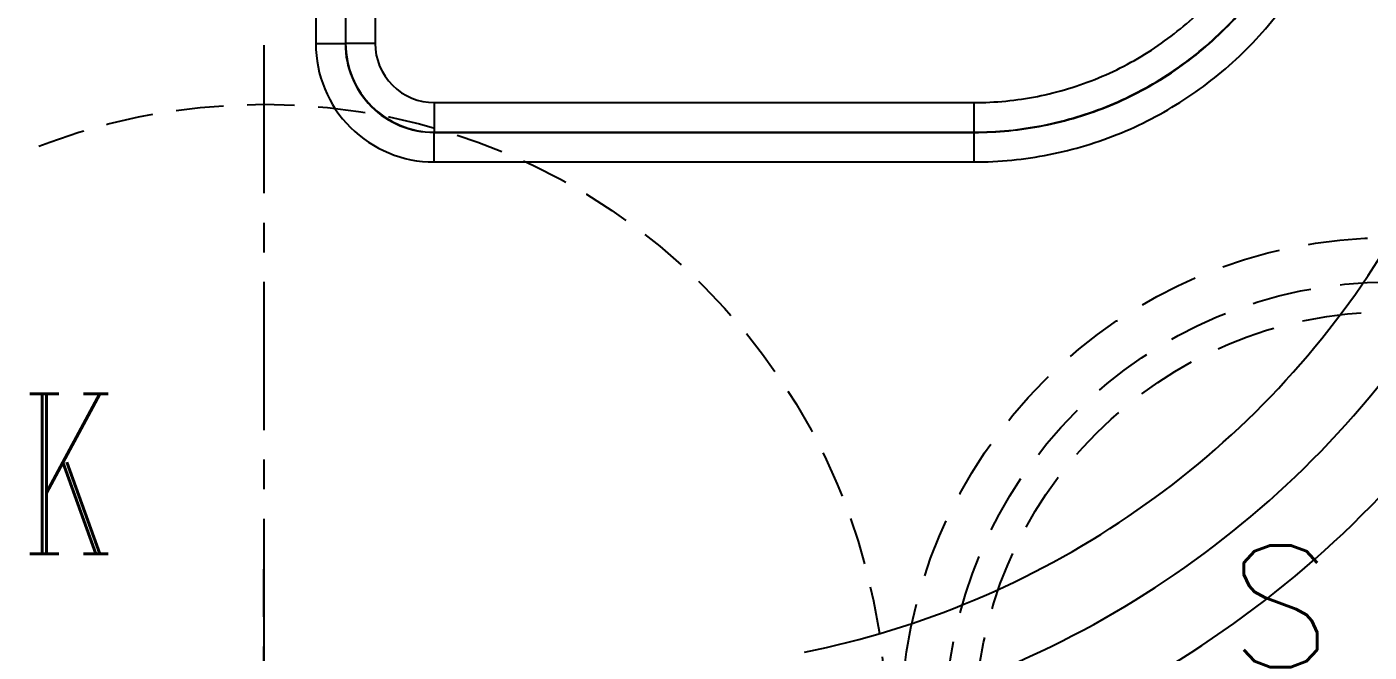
# Model space of a CAD drawing. Header units: millimetres. Extents: x 28656 to 29764, y -21384 to -20601.
# Drawn here: x 29195.28 to 29240.58, y -20820.77 to -20799.65 of the extents above; entities that cross this region are included whole.
import ezdxf

# ---------------------------------------------------------------- set-up
doc = ezdxf.new("R2010")
doc.units = ezdxf.units.MM
doc.header["$LTSCALE"] = 8
for name, pattern in [('CENTER', [2, 1.25, -0.25, 0.25, -0.25]), ('CENTER2', [1.125, 0.75, -0.125, 0.125, -0.125]), ('HIDDEN', [0.375, 0.25, -0.125])]:
    doc.linetypes.add(name, pattern=pattern)
for name, color, linetype in [('Cav-cor', 30, 'Continuous'), ('PIN', 5, 'Continuous'), ('Ru', 8, 'Continuous'), ('SP', 3, 'Continuous')]:
    doc.layers.add(name, color=color, linetype=linetype)
doc.styles.add('ROMANC', font='RomanC.ttf', dxfattribs={"width": 0.8, "height": 7})
doc.styles.get("Standard").update_dxf_attribs({"font": 'txt.shx', "width": 0.8, "bigfont": 'chineset.shx'})

# ---------------------------------------------------------------- blocks, each defined once
blk = doc.blocks.new('20160826.095208')
at = {"layer": 'SP', "linetype": 'CENTER'}
for p, q in [((0, -17.25), (0, 17.25)), ((-17.25, 0), (17.25, 0))]:
    blk.add_line(p, q, dxfattribs=at)
at = {"layer": 'SP', "linetype": 'HIDDEN'}
for radius in [16.5, 15, 14]:
    blk.add_circle((0, 0), radius, dxfattribs=at)
at = {"layer": 'SP'}
for s, p in [('S', (-5.456, 1.995)), ('P', (3.888, -6.392))]:
    blk.add_text(s, height=4.111, dxfattribs=at).set_placement(p)
at = {"layer": 'SP', "color": 6, "insert": (-1.275, -8.844), "char_height": 3.2812, "attachment_point": 5}
blk.add_mtext('Ø30.00', dxfattribs=at)

msp = doc.modelspace()

# ---------------------------------------------------------------- linework, layer by layer
at = {"linetype": 'CENTER', "ltscale": 0.5}
msp.add_line((29203.28, -20648.266), (29203.28, -20998.266), dxfattribs=at)
at = {"color": 8, "linetype": 'HIDDEN', "ltscale": 0.8}
msp.add_circle((29203.28, -20823.266), 21, dxfattribs=at)
at = {"layer": 'Cav-cor', "color": 241}
for p, q in [((29205.031, -20793.514), (29205.031, -20800.22)), ((29206.03, -20793.479), (29206.03, -20800.22)), ((29206.037, -20793.495), (29206.037, -20800.213)), ((29207.036, -20793.67), (29207.036, -20800.213)), ((29205.031, -20800.22), (29206.03, -20800.22)), ((29206.037, -20800.213), (29206.03, -20800.22)), ((29207.036, -20800.213), (29206.037, -20800.213)), ((29209.033, -20802.21), (29209.033, -20803.209)), ((29209.033, -20802.21), (29227.239, -20802.21)), ((29227.239, -20802.21), (29227.239, -20803.209)), ((29209.033, -20803.209), (29209.026, -20803.216)), ((29209.026, -20804.215), (29209.026, -20803.216)), ((29209.026, -20803.216), (29227.247, -20803.216)), ((29209.033, -20803.209), (29227.239, -20803.209)), ((29227.239, -20803.209), (29227.247, -20803.216)), ((29227.247, -20804.215), (29227.247, -20803.216)), ((29209.026, -20804.215), (29227.247, -20804.215))]:
    msp.add_line(p, q, dxfattribs=at)
for centre, radius, start, end in [((29215.608, -20791.337), 35.018, 280.5276, 12.3892), ((29215.608, -20791.337), 32.518, 280.926, 12.3892), ((29215.608, -20791.337), 30.018, 281.3733, 12.3892), ((29209.024, -20800.223), 3.992, 179.9688, 270.0312), ((29209.02, -20800.226), 2.99, 179.8958, 270.1042), ((29209.035, -20800.211), 2.998, 180.0418, 269.9582), ((29209.032, -20800.214), 1.996, 179.9688, 270.0312)]:
    msp.add_arc(centre, radius, start, end, dxfattribs=at)
for points in [[(29227.239, -20802.21), (29227.599, -20802.21), (29228.318, -20802.175), (29229.386, -20802.017), (29230.434, -20801.755), (29231.451, -20801.391), (29232.427, -20800.93), (29233.353, -20800.375), (29234.221, -20799.732), (29235.021, -20799.007), (29235.746, -20798.207), (29236.389, -20797.339), (29236.944, -20796.413), (29237.406, -20795.436), (29237.769, -20794.42), (29238.031, -20793.372), (29238.189, -20792.304), (29238.224, -20791.584), (29238.224, -20791.225)], [(29227.239, -20803.209), (29227.631, -20803.209), (29228.416, -20803.17), (29229.581, -20802.997), (29230.724, -20802.711), (29231.833, -20802.315), (29232.898, -20801.811), (29233.908, -20801.206), (29234.855, -20800.504), (29235.727, -20799.713), (29236.518, -20798.84), (29237.22, -20797.894), (29237.825, -20796.884), (29238.329, -20795.819), (29238.725, -20794.71), (29239.011, -20793.567), (29239.184, -20792.402), (29239.223, -20791.617), (29239.223, -20791.225)], [(29227.247, -20804.215), (29227.672, -20804.215), (29228.522, -20804.173), (29229.784, -20803.986), (29231.022, -20803.677), (29232.224, -20803.247), (29233.378, -20802.702), (29234.473, -20802.046), (29235.498, -20801.286), (29236.444, -20800.429), (29237.301, -20799.484), (29238.061, -20798.458), (29238.716, -20797.364), (29239.262, -20796.21), (29239.691, -20795.008), (29240.001, -20793.77), (29240.187, -20792.507), (29240.229, -20791.657), (29240.229, -20791.233)], [(29227.247, -20803.216), (29227.639, -20803.216), (29228.424, -20803.178), (29229.589, -20803.006), (29230.732, -20802.72), (29231.842, -20802.324), (29232.907, -20801.821), (29233.918, -20801.216), (29234.864, -20800.514), (29235.737, -20799.723), (29236.528, -20798.85), (29237.23, -20797.904), (29237.835, -20796.893), (29238.338, -20795.827), (29238.735, -20794.718), (29239.02, -20793.575), (29239.192, -20792.409), (29239.231, -20791.625), (29239.23, -20791.233)]]:
    msp.add_open_spline(points, degree=3, knots=[0, 0, 0, 0, 0.0625, 0.125, 0.1875, 0.25, 0.3125, 0.375, 0.4375, 0.5, 0.5625, 0.625, 0.6875, 0.75, 0.8125, 0.875, 0.9375, 1, 1, 1, 1], dxfattribs=at)
at = {"layer": 'PIN', "color": 161, "linetype": 'CENTER2'}
msp.add_line((29203.28, -20828.573), (29203.28, -20817.959), dxfattribs=at)
at = {"layer": 'Ru', "color": 253}
for radius, start in [(35.018, 280.5276), (32.518, 280.926), (30.018, 281.3733)]:
    msp.add_arc((29215.608, -20791.337), radius, start, 12.3892, dxfattribs=at)

# ---------------------------------------------------------------- block references
at = {"layer": 'SP'}
msp.add_blockref('20160826.095208', (29241.28, -20823.266), dxfattribs=at)

# ---------------------------------------------------------------- texts
at = {"color": 8, "linetype": 'HIDDEN', "ltscale": 0.8, "style": 'ROMANC', "width": 0.6}
msp.add_text('K', height=5.4, dxfattribs=at).set_placement((29195.109, -20817.441))

doc.saveas('drawing.dxf')
